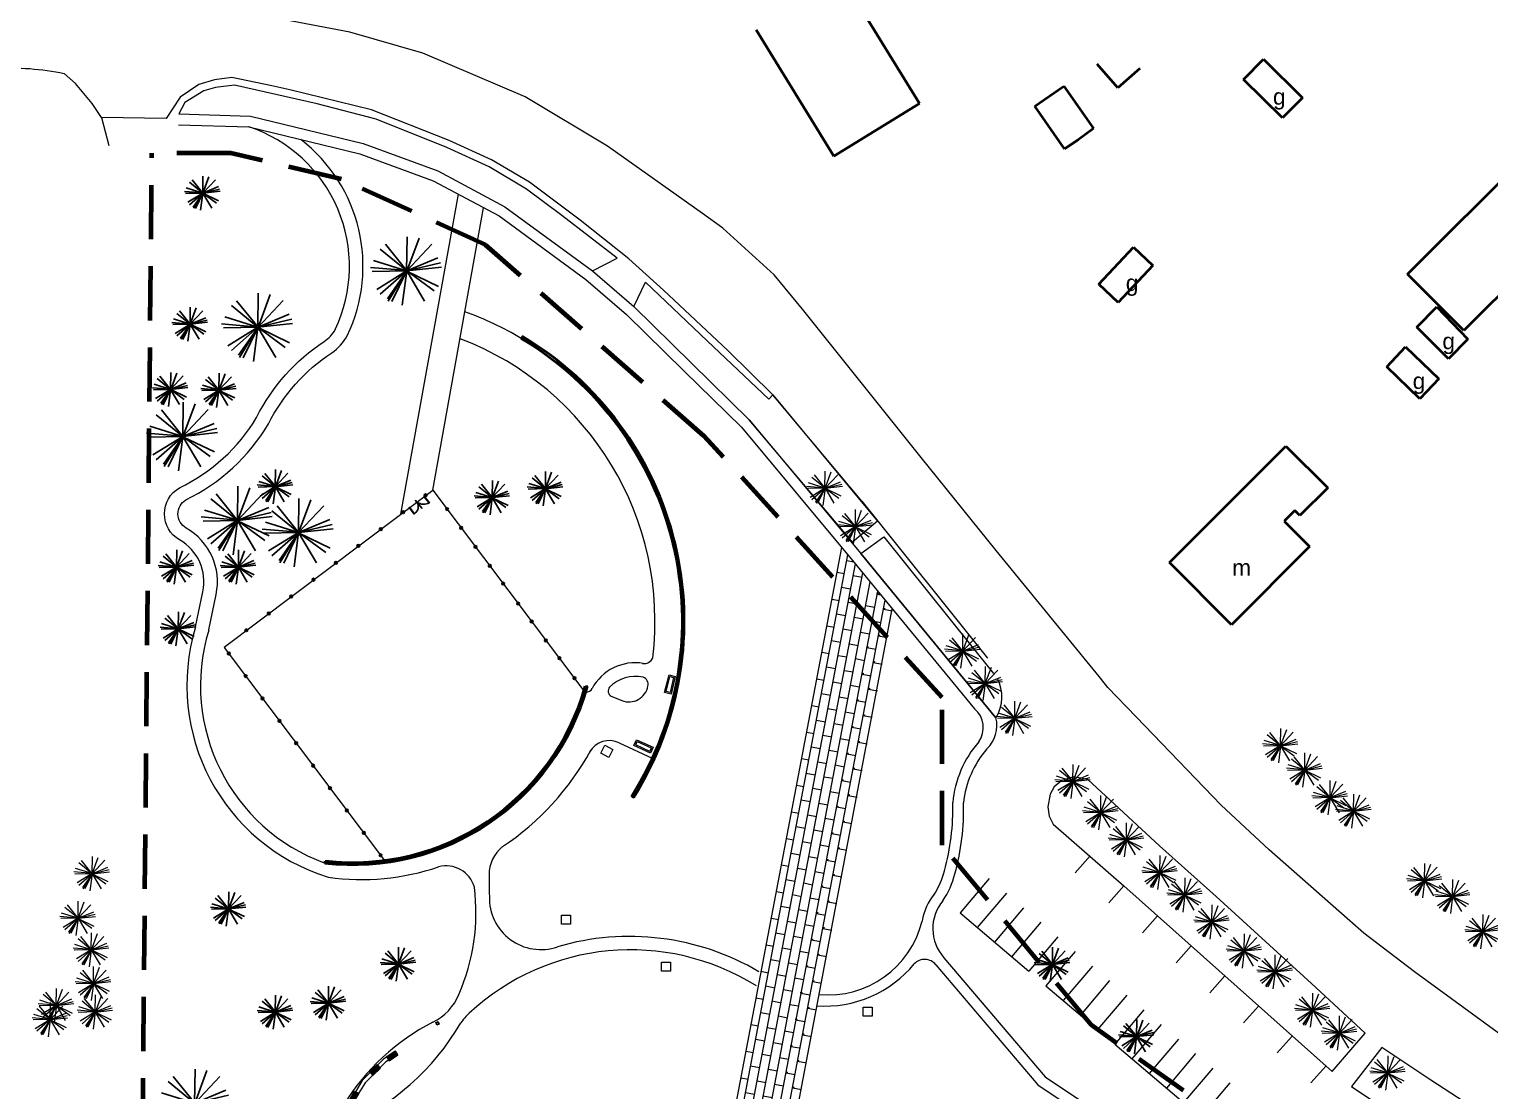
# Model space of a CAD drawing. Header units: millimetres. Extents: x -105266 to 178069, y 491 to 168574.
# Drawn here: x 103001 to 119193, y 96136 to 107902 of the extents above; entities that cross this region are included whole.
import ezdxf
from ezdxf.enums import TextEntityAlignment as Align

# ---------------------------------------------------------------- set-up
doc = ezdxf.new("R2010")
doc.units = ezdxf.units.MM
doc.linetypes.add('HIDDEN', pattern=[9.525, 6.35, -3.175])
doc.linetypes.add('WRP', pattern=[4.5, 3, -1.5])
for name, color, linetype, lineweight in [('A-granica opracowania', 7, 'HIDDEN', 80), ('A-SCIANY KONSTR MUROWANE', 30, 'Continuous', 40), ('A-WIDOK', 111, 'Continuous', 15), ('A-wykończenia', 6, 'Continuous', 13), ('A09_MATERIAL', 251, 'Continuous', 0)]:
    doc.layers.add(name, color=color, linetype=linetype, lineweight=lineweight)
doc.styles.get("Standard").update_dxf_attribs({"font": 'arial.ttf'})

# ---------------------------------------------------------------- blocks, each defined once
blk = doc.blocks.new('A$C12F46005')
at = {"lineweight": -2}
for p, q in [((-0.9943, -0.1757), (-0.4362, 46.9746)), ((-0.8024, -0.6531), (16.1685, 44.9432)), ((-0.9768, -0.3809), (-37.8314, 29.6356)), ((-0.8373, -0.2722), (-30.5106, 36.5267)), ((-0.8373, -0.2722), (34.1161, 36.8542)), ((-0.8373, -0.2722), (34.1161, 36.8542)), ((0, 0), (-51.2966, 4.4435)), ((-0.9943, -0.1757), (-46.7966, 14.1285)), ((-0.9768, -0.3809), (45.9591, 10.9001)), ((-0.9768, -0.3809), (47.0929, 4.915)), ((-0.8373, -0.2722), (42.3487, 17.7378)), ((-0.8373, -0.2722), (-48.6105, -1.2878)), ((-0.9943, -0.1757), (-42.471, -25.8995)), ((-0.9768, -0.3809), (-37.8314, -32.719)), ((-0.8373, -0.2722), (-27.7326, -38.8674)), ((-0.9768, -0.3809), (-26.6687, -42.1683)), ((-0.8373, -0.2722), (-21.3308, -42.6576)), ((-0.9768, -0.3809), (-7.0989, -47.7908)), ((-0.9943, -0.1757), (-0.8373, -0.2722)), ((-0.9943, -0.1757), (-0.9768, -0.3809)), ((-0.9768, -0.3809), (36.9194, -28.1191)), ((-0.9768, -0.3809), (23.8952, -42.2046)), ((-0.9768, -0.3809), (-0.9768, -0.3809)), ((-0.8373, -0.2722), (-0.8024, -0.6531)), ((-0.8024, -0.6531), (42.9592, -21.855))]:
    blk.add_line(p, q, dxfattribs=at)
blk.add_circle((-0.9943, -0.1757), 1.0096, dxfattribs=at)
blk = doc.blocks.new('A$C46E24D2F')
at = {"layer": 'A-WIDOK', "xscale": 4, "yscale": 4, "zscale": 4}
for p in [(-5984, 6043), (-5647, 5617), (-4457, 4238), (-4208, 3878), (-3881, 3493), (-933, 3189), (-665, 2919), (-3235, 2793), (-384, 2613), (-2927, 2448), (-123, 2463), (-2643, 2146), (-14109, 1770), (-2272, 1783), (663, 1693), (-1994, 1535), (974, 1517), (-14265, 1276), (-1694, 1236), (1309, 1128), (-14118, 927), (-1336, 914), (-994, 683), (-14095, 553), (-14506, 310), (-14573, 153), (-14074, 237), (-579, 258), (-281, 4), (256, -438)]:
    blk.add_blockref('A$C12F46005', p, dxfattribs=at)
blk = doc.blocks.new('A$C15CF037F')
for p, xscale, yscale, zscale in [((-14844, 16480), 4, 4, 4), ((-12579, 15619), 8, 8, 8), ((-14228, 14994), 8, 8, 8), ((-14984, 15027), 4, 4, 4), ((-15200, 14304), 4, 4, 4), ((-14665, 14295), 4, 4, 4), ((-15061, 13784), 8, 8, 8), ((-14039, 13226), 4, 4, 4), ((-11634, 13105), 4, 4, 4), ((-11045, 13204), 4, 4, 4), ((-14455, 12853), 8, 8, 8), ((-13779, 12719), 8, 8, 8), ((-15135, 12335), 4, 4, 4), ((-14449, 12335), 4, 4, 4), ((-15116, 11650), 4, 4, 4), ((-14558, 8546), 4, 4, 4), ((-12675, 7934), 4, 4, 4), ((-5424, 7931), 4, 4, 4), ((-13450, 7501), 4, 4, 4), ((-14039, 7402), 4, 4, 4), ((-4490, 7130), 4, 4, 4), ((-14930, 6393), 8, 8, 8)]:
    blk.add_blockref('A$C12F46005', p, dxfattribs=dict(xscale=xscale, yscale=yscale, zscale=zscale))
blk = doc.blocks.new('A$C75F075AC')
h = blk.add_hatch(color=256)
h.dxf.hatch_style = 1
h.paths.add_polyline_path([(-15, 0, 1), (15, 0, 1)])
blk.add_circle((0, 0), 15)
blk = doc.blocks.new('A$C6FBE4601')
at = {"layer": 'A09_MATERIAL'}
for p, q in [((1290, 6778), (1192, 6797)), ((1234, 6484), (1136, 6502)), ((1178, 6189), (1080, 6208)), ((1122, 5894), (1023, 5913)), ((1066, 5600), (967, 5618)), ((1010, 5305), (911, 5323)), ((953, 5010), (855, 5029)), ((897, 4715), (799, 4734)), ((841, 4421), (743, 4439)), ((785, 4126), (687, 4145)), ((729, 3831), (631, 3850)), ((673, 3537), (575, 3555)), ((617, 3242), (519, 3261)), ((561, 2947), (463, 2966)), ((505, 2652), (407, 2671)), ((449, 2358), (350, 2376)), ((393, 2063), (294, 2082)), ((337, 1768), (238, 1787)), ((280, 1474), (182, 1492)), ((224, 1179), (126, 1198)), ((168, 884), (70, 903)), ((112, 589), (14, 608)), ((56, 295), (-42, 313)), ((0, 0), (-98, 19))]:
    blk.add_line(p, q, dxfattribs=at)
blk = doc.blocks.new('A$C08543852')
at = {"layer": 'A-wykończenia', "ltscale": 10}
blk.add_lwpolyline([(0, 0), (2, 10), (-8, 12), (-10, 2), (0, 0)], dxfattribs=at)
at = {"layer": 'A09_MATERIAL', "ltscale": 10}
blk.add_line((0, 0), (-98, 19), dxfattribs=at)
blk = doc.blocks.new('A$C7B5F598F')
for p in [(168, 884), (112, 589), (56, 295)]:
    blk.add_blockref('A$C08543852', p)
blk = doc.blocks.new('A$C3ED5151A')
at = {"layer": 'A-wykończenia', "ltscale": 10}
for p, q in [((-46, 30), (20, 130)), ((-46, 30), (-38, 25)), ((-42, 27), (24, 128)), ((-33, 22), (32, 122)), ((-29, 19), (36, 119)), ((-25, 16), (41, 117)), ((-21, 14), (45, 114)), ((-17, 11), (49, 111)), ((-13, 8), (53, 109)), ((-8, 5), (57, 106)), ((-4, 3), (61, 103)), ((20, 130), (28, 125))]:
    blk.add_line(p, q, dxfattribs=at)
blk.add_lwpolyline([(32, 122), (-33, 22), (0, 0), (66, 100), (28, 125), (-38, 25), (-33, 22)], dxfattribs=at)
blk = doc.blocks.new('A$C2A9441D7')
at = {"layer": 'A-wykończenia', "ltscale": 10}
blk.add_line((0, 0), (26, 30), dxfattribs=at)
for points in [[(-451, 510), (-436, 474), (-239, 203), (-128, 109)], [(-415, 527), (-401, 494), (-209, 231), (-103, 140)], [(-37, 31), (0, 0)], [(-11, 62), (26, 30)]]:
    blk.add_lwpolyline(points, dxfattribs=at)
for p, rotation in [((-407, 531), 58.1900110040212), ((-275, 328), 68.0317031639376), ((-8, 66), 83.08315717699836)]:
    blk.add_blockref('A$C3ED5151A', p, dxfattribs=dict(rotation=rotation))

msp = doc.modelspace()

# ---------------------------------------------------------------- hatches: boundary and pattern name
h = msp.add_hatch(color=256)
h.dxf.hatch_style = 1
h.paths.add_polyline_path([(106887.52, 98757.99), (106905.57, 98734.03, 0.23555376), (106911.54, 98746.01, 0.61870739)])
h.paths.add_polyline_path([(106887.52, 98757.99, 0.23555376), (106881.54, 98746.01, 0.61870739), (106905.57, 98734.03)])

# ---------------------------------------------------------------- linework, layer by layer
msp.add_line((107281.18, 102682.88), (107355.65, 102589.22))
for points in [[(107273.85, 102531.42), (107216.73, 102603.27), (107212.81, 102600.16), (107269.94, 102528.31), (107273.85, 102531.42, 0.42313556), (107295, 102665.5)], [(107298.53, 102661.07, 0.30268509), (107437.84, 102654.57), (107380.72, 102726.42), (107376.8, 102723.3), (107433.45, 102652.05)]]:
    msp.add_lwpolyline(points, format="xyb")
msp.add_circle((106896.54, 98746.01), 15)
at = {"layer": 'A-granica opracowania', "linetype": 'WRP', "lineweight": 80, "ltscale": 200}
for p, q in [((104165.89, 85776.38), (104360.11, 106530.15)), ((105237.36, 106530.15), (104360.11, 106530.15)), ((106461.73, 106240.04), (105237.36, 106530.15)), ((108060.81, 105513.1), (106461.73, 106240.04)), ((110481.37, 103396.67), (108060.81, 105513.1)), ((113120.69, 100496.26), (110481.37, 103396.67)), ((113120.69, 98859.05), (113120.69, 100496.26)), ((114772.85, 96865.83), (113120.69, 98859.05)), ((118732.29, 94056.05), (114772.85, 96865.83))]:
    msp.add_line(p, q, dxfattribs=at)
at = {"layer": 'A-SCIANY KONSTR MUROWANE', "ltscale": 10}
for p, q in [((111982.13, 108520.26), (112870.13, 107079.26)), ((111922.13, 106494.26), (111061.13, 107897.26)), ((116463.13, 107346.26), (116685.13, 107571.26)), ((116685.13, 107571.26), (117117.13, 107143.26)), ((115069.13, 107253.26), (114839.13, 107514.26)), ((115315.13, 107465.26), (115069.13, 107253.26)), ((114150.13, 107050.26), (114470.13, 107272.26)), ((114470.13, 107272.26), (114799.13, 106802.26)), ((116895.13, 106919.26), (116463.13, 107346.26)), ((112870.13, 107079.26), (111922.13, 106494.26)), ((114479.13, 106578.26), (114150.13, 107050.26)), ((117117.13, 107143.26), (116895.13, 106919.26)), ((114799.13, 106802.26), (114631.13, 106676.26)), ((118280.13, 105187.26), (119916.13, 106817.26)), ((114631.13, 106676.26), (114479.13, 106578.26)), ((120540.13, 106190.26), (118904.13, 104561.26)), ((114858.13, 105078.26), (115243.13, 105485.26)), ((115243.13, 105485.26), (115457.13, 105282.26)), ((115457.13, 105282.26), (115073.13, 104874.26)), ((118904.13, 104561.26), (118280.13, 105187.26)), ((115073.13, 104874.26), (114858.13, 105078.26)), ((118383.13, 104601.26), (118605.13, 104825.26)), ((118605.13, 104825.26), (118951.13, 104466.26)), ((118734.13, 104247.26), (118383.13, 104601.26)), ((118951.13, 104466.26), (118734.13, 104247.26)), ((118051.13, 104161.26), (118257.13, 104382.26)), ((118257.13, 104382.26), (118630.13, 104027.26)), ((118418.13, 103807.26), (118051.13, 104161.26)), ((118630.13, 104027.26), (118418.13, 103807.26)), ((115641.13, 101990.26), (116932.13, 103281.26)), ((116932.13, 103281.26), (117396.13, 102818.26)), ((117396.13, 102818.26), (117089.13, 102511.26)), ((117032.13, 102568.26), (116913.13, 102450.26)), ((117089.13, 102511.26), (117032.13, 102568.26)), ((116913.13, 102450.26), (117196.13, 102167.26)), ((117196.13, 102167.26), (116329.13, 101300.26)), ((116329.13, 101300.26), (115641.13, 101990.26)), ((109164.88, 100621.95), (109189.02, 100615.42)), ((106278.04, 98660.07), (106280.93, 98684.9))]:
    msp.add_line(p, q, dxfattribs=at)
msp.add_lwpolyline([(108456.33, 104475.58, -0.42093632), (109681.07, 99402.68), (109702.25, 99389.4, 0.42093632), (108469.12, 104497.06)], format="xyb", close=True, dxfattribs=at)
for radius, end in [(2698.61, 344.411248), (2673.61, 344.407086)]:
    msp.add_arc((106589.67, 101340.62), radius, 263.36867, end, dxfattribs=at)
at = {"layer": 'A-wykończenia', "ltscale": 10}
for p, q in [((103513.13, 107301.26), (103389.13, 107412.26)), ((105246.13, 107368.26), (105055.13, 107342.26)), ((105689.13, 107274.26), (105246.13, 107368.26)), ((103697.13, 107078.26), (103513.13, 107301.26)), ((104880.13, 107289.26), (104673.13, 107148.26)), ((105055.13, 107342.26), (104880.13, 107289.26)), ((105888.13, 107230.26), (105689.13, 107274.26)), ((106794.13, 107009.26), (105888.13, 107230.26)), ((103803.13, 106925.26), (103697.13, 107078.26)), ((104673.13, 107148.26), (104517.13, 106912.26)), ((109413.13, 106605.26), (108498.13, 107153.26)), ((103803.13, 106925.26), (103883.13, 106615.26)), ((104517.13, 106912.26), (103803.13, 106925.26)), ((107657.13, 106670.26), (106794.13, 107009.26)), ((108124.13, 106456.26), (107657.13, 106670.26)), ((110464.13, 105859.26), (109413.13, 106605.26)), ((108548.13, 106206.26), (108124.13, 106456.26)), ((107122.24, 102528.32), (107759.74, 106072.4)), ((109109.13, 105787.26), (108548.13, 106206.26)), ((107474.81, 102793.82), (108037.89, 105924.17)), ((109647.13, 105358.26), (109109.13, 105787.26)), ((110691.13, 105696.26), (110464.13, 105859.26)), ((111261.13, 105181.26), (110691.13, 105696.26)), ((110033.13, 105009.26), (109647.13, 105358.26)), ((111574.13, 104801.26), (111261.13, 105181.26)), ((110745.13, 104340.26), (110033.13, 105009.26)), ((112889.13, 103154.26), (111574.13, 104801.26)), ((111243.13, 103851.26), (110745.13, 104340.26)), ((112230.13, 102670.26), (111243.13, 103851.26)), ((113722.13, 102124.26), (112889.13, 103154.26)), ((105161.76, 101051.98), (107474.81, 102793.82)), ((107474.81, 102793.82), (109149.72, 100569.66)), ((112230.13, 102670.26), (113625.01, 100931.45)), ((110659.56, 95054.89), (112010.51, 102156.41)), ((114863.13, 100728.26), (113722.13, 102124.26)), ((111271.34, 94630.1), (112569.42, 101479.39)), ((105160.66, 101051.15), (106938.79, 98689.9)), ((114960.13, 100604.26), (114863.13, 100728.26)), ((115273.13, 100282.26), (114960.13, 100604.26)), ((109452.73, 100508.71), (109571.54, 100460.64)), ((116215.13, 99303.26), (115273.13, 100282.26)), ((109542.61, 99990.78), (109908.02, 99823.75)), ((114583.13, 99617.26), (114448.13, 99574.26)), ((114736.13, 99585.26), (114583.13, 99617.26)), ((114318.13, 99425.26), (114295.13, 99282.26)), ((114363.13, 99503.26), (114318.13, 99425.26)), ((114448.13, 99574.26), (114363.13, 99503.26)), ((115532.13, 98850.26), (114736.13, 99585.26)), ((114295.13, 99282.26), (114309.13, 99178.26)), ((116748.13, 98808.26), (116215.13, 99303.26)), ((114309.13, 99178.26), (114352.13, 99092.26)), ((114352.13, 99092.26), (115136.13, 98406.26)), ((116160.13, 98288.26), (115532.13, 98850.26)), ((117797.13, 97884.26), (116748.13, 98808.26)), ((114596.53, 98552.31), (114762.87, 98738.94)), ((113643.7, 98488.79), (113320.19, 98107.55)), ((113834.32, 98327.03), (113510.8, 97945.8)), ((114969.79, 98219.63), (115136.13, 98406.26)), ((115136.13, 98406.26), (117445.13, 96348.26)), ((114024.93, 98165.27), (113701.42, 97784.04)), ((117216.13, 97324.26), (116160.13, 98288.26)), ((113320.19, 98107.55), (114082.66, 97460.53)), ((114215.55, 98003.52), (113892.04, 97622.28)), ((115343.05, 97886.95), (115509.39, 98073.58)), ((114406.17, 97841.76), (114082.66, 97460.53)), ((114406.17, 97841.76), (114082.66, 97460.53)), ((118360.13, 97453.26), (117797.13, 97884.26)), ((114596.79, 97680), (114273.27, 97298.77)), ((115716.3, 97554.26), (115882.65, 97740.89)), ((114787.4, 97518.25), (114463.89, 97137.01)), ((114978.02, 97356.49), (114654.51, 96975.26)), ((116089.56, 97221.58), (116255.9, 97408.21)), ((117811.13, 96773.26), (117216.13, 97324.26)), ((119650.13, 96511.26), (118360.13, 97453.26)), ((114273.27, 97298.77), (114845.12, 96813.5)), ((115168.64, 97194.73), (114845.12, 96813.5)), ((115359.25, 97032.98), (115035.74, 96651.74)), ((116462.82, 96888.9), (116629.16, 97075.53)), ((115549.87, 96871.22), (115226.36, 96489.99)), ((115740.49, 96709.47), (115416.98, 96328.23)), ((116836.08, 96556.21), (117002.42, 96742.84)), ((117445.13, 96348.26), (117811.13, 96773.26)), ((115035.74, 96651.74), (115988.83, 95842.96)), ((115931.11, 96547.71), (115607.59, 96166.47)), ((117998.13, 96615.26), (117660.13, 96182.26)), ((118539.13, 96254.26), (117998.13, 96615.26)), ((116121.72, 96385.95), (115798.21, 96004.72)), ((117209.34, 96223.53), (117375.68, 96410.16)), ((116312.34, 96224.2), (115988.83, 95842.96)), ((120463.13, 95011.26), (118539.13, 96254.26)), ((117660.13, 96182.26), (120128.13, 94533.26))]:
    msp.add_line(p, q, dxfattribs=at)
for points in [[(108498.13, 107153.26), (107363.64, 107637.37), (106553.67, 107868.5), (105267.5, 108113.31, -0.29975027), (104791.14, 108575.72), (104960.5, 110578.53, -0.16947927), (105839.83, 112546.91), (110963.97, 116659.68), (113263.29, 118601.61, -0.36578301), (113806.95, 118601.61, 0.03798966)], [(93928.29, 85854.1), (94020.92, 95024.4), (94020.92, 104225.78), (94128.23, 106397.48, -0.35573052), (94879.72, 107232.3), (95489.32, 107284.29), (97115.19, 107284.29), (100354.79, 107351.79), (102619.45, 107469.77, -0.06339887), (103389.13, 107412.26, -0.51915934)], [(104844.63, 101276.71), (104926.31, 101666.41, 0.32565409), (104666.9, 102242.59, -0.58101688), (104666.9, 102818.72, 0.14661209), (105521.67, 103599.95, -0.13125455), (106271.25, 104441.62, -0.13125455)], [(104991.44, 101245.94), (105073.12, 101635.64, 0.32565409), (104741.18, 102372.91, -0.57312456), (104737.47, 102686.23, 0.14656721), (105653.28, 103527.78, -0.13199947), (106354.31, 104316.72, -0.13199947)]]:
    msp.add_lwpolyline(points, format="xyb", dxfattribs=at)
for points in [[(104660.13, 106963.26), (105453.13, 106939.26), (106701.13, 106635.26), (107529.13, 106331.26), (108274.13, 105934.26), (109244.13, 105223.26), (109520.13, 105365.26), (108904.13, 105837.87), (108514.13, 106131.26), (108100.13, 106378.26), (107629.13, 106591.26), (106845.45, 106905.28), (106191.44, 107076.53), (105278.13, 107281.26), (105064.13, 107257.26), (104935.13, 107220.26), (104726.13, 107090.26), (104660.13, 106963.26)], [(104660.13, 106963.26), (105453.13, 106939.26), (106701.13, 106635.26), (107529.13, 106331.26), (108274.13, 105934.26), (109245.19, 105223.81), (109703.13, 104829.26), (110343.63, 104200.76), (110984.13, 103572.26), (112222.13, 102090.26), (113718.97, 100271.35)], [(104656.5, 106843.31), (105436.94, 106819.69), (106666.14, 106520.27), (107480, 106221.47), (108210.16, 105832.37), (109170.48, 105129.78), (109621.86, 104740.89), (110259.58, 104115.11), (110895.84, 103490.77), (112129.75, 102013.67), (113481.85, 100370.64)], [(109703.13, 104829.26), (109832.13, 105100.26), (110515.63, 104450.26), (111199.13, 103800.26), (111245.46, 103848.97), (112405.94, 102451.1), (112128.13, 102215.26), (110984.13, 103572.26), (110343.63, 104200.76), (109703.13, 104829.26)], [(112222.13, 102090.26), (112477.13, 102277.26), (113690.45, 100762.31)], [(113718.97, 100271.35), (112986.63, 101161.26), (112222.13, 102090.26)], [(112401.36, 101639.66), (112403.24, 101649.49), (112413.05, 101647.59), (112411.15, 101637.77), (112401.36, 101639.66)], [(110044.49, 100550.98), (110093.86, 100745.71), (110161.71, 100728.5), (110116.46, 100533.51), (110044.49, 100550.98)], [(109382.26, 99965.83), (109471.14, 99920), (109425.31, 99831.12), (109336.43, 99876.95), (109382.26, 99965.83)], [(109887.11, 99877.97), (109704.41, 99961.49), (109733.51, 100025.15), (109917.22, 99945.64), (109887.11, 99877.97)], [(108900.89, 98083.06), (109000.89, 98083.06), (109000.89, 97983.06), (108900.89, 97983.06), (108900.89, 98083.06)], [(110011.67, 97563.33), (110111.67, 97563.33), (110111.67, 97463.33), (110011.67, 97463.33), (110011.67, 97563.33)], [(113050.45, 97533.62), (114182.12, 96200.54), (116678.35, 94533.29), (118299.51, 93645.25), (120161.49, 93127.27), (120639.69, 93127.27), (124748.58, 91367.49)], [(113141.93, 97611.28), (114262.73, 96291.01), (116740.62, 94636), (118345.01, 93757.14), (120177.87, 93247.27)], [(112245.97, 97062.75), (112345.97, 97062.75), (112345.97, 96962.75), (112245.97, 96962.75), (112245.97, 97062.75)], [(107507.16, 96892.02), (107534.96, 96903.32), (107546.25, 96875.52), (107518.46, 96864.23), (107507.16, 96892.02)]]:
    msp.add_lwpolyline(points, dxfattribs=at)
for points in [[(110062.75, 100561.98), (110104.72, 100727.48), (110143.78, 100717.58), (110105.28, 100551.66)], [(109879.57, 99897.91), (109724.29, 99968.9), (109741.04, 100005.55), (109897.36, 99937.9)], [(107513.68, 96889.27), (107532.21, 96896.8), (107539.74, 96878.27), (107521.21, 96870.74)]]:
    msp.add_lwpolyline(points, close=True, dxfattribs=at)
for centre, radius, start, end in [((104921.11, 105273.35), 1630.11, 334.591939, 71.552252), ((104921.11, 105273.35), 1780.11, 334.431728, 52.174335), ((106589.67, 101340.62), 3648.61, 59.229037, 70.116586), ((106052.52, 104766.47), 391.62, 303.862657, 331.144788), ((106052.52, 104766.47), 541.62, 303.862657, 331.144788), ((106589.67, 101340.62), 3348.61, 353.007053, 69.239263), ((106974.53, 100629.7), 2226.01, 163.102549, 252.789394), ((106995.24, 100629.59), 2096.04, 163.05909, 249.990965), ((109820.5, 100972.98), 101.14, 259.091789, 336.676558), ((109719.23, 100334.56), 545.33, 80.634812, 151.496935), ((109719.23, 100334.56), 395.33, 77.255737, 136.017965), ((109774.93, 100639.04), 87.01, 348.391133, 68.771548), ((109186.09, 100613.72), 57.13, 256.124362, 340.654969), ((109487.22, 100566.68), 67.45, 141.04693, 239.248198), ((109648.49, 100661.92), 215.49, 249.077591, 349.196895), ((113340.08, 100503.18), 444.19, 328.538329, 27.313041), ((113303.28, 100161.89), 274.7, 324.709664, 49.455125), ((113355.64, 100188.89), 372.57, 314.745711, 12.785754), ((106589.67, 101340.62), 2998.61, 303.579261, 331.538112), ((109430.62, 99769.92), 247.63, 63.112314, 151.175738), ((114423.95, 99220.78), 1189.87, 138.886065, 174.734183), ((114423.95, 99220.78), 1069.87, 138.886065, 174.353649), ((110713.84, 99251.53), 2526.48, 344.41783, 1.779431), ((110713.84, 99251.53), 2646.48, 344.455628, 1.61339), ((108498.95, 98530.33), 400.36, 128.782846, 180.324976), ((106687.81, 101121.57), 2644.49, 261.915131, 288.780225), ((107623.19, 98303.83), 325.08, 15.750088, 104.977475), ((114473.38, 98506.66), 6374.82, 179.807717, 181.931888), ((112336.54, 98773.22), 835.31, 326.201716, 346.12235), ((112336.54, 98773.22), 955.31, 326.201716, 346.012937), ((105706.15, 98109.13), 2247.8, 336.265981, 7.231318), ((108673.31, 98272.82), 571.44, 178.100337, 288.741412), ((113550.33, 97902.11), 660.11, 140.852128, 169.924098), ((113498.96, 97933.18), 480.72, 140.057411, 222.037856), ((111856.36, 98272.72), 1074.75, 264.696057, 346.268102), ((109655.38, 95013.26), 2833.25, 59.548163, 106.368819), ((109667.45, 95065.83), 2632.22, 57.984956, 132.799063), ((111823.42, 98352.88), 1277.99, 266.014824, 320.723178), ((112927.07, 97432.86), 159.34, 38.629515, 135.862412), ((113498.96, 97933.18), 600.72, 220.504429, 222.037856), ((107221.29, 97424.15), 585.36, 295.752426, 337.951147), ((108235.62, 96599.45), 534.18, 131.875931, 147.384062), ((105391.15, 98286.3), 2773.22, 293.048359, 329.705792), ((108633.36, 94655.26), 2522.99, 117.314768, 148.207802)]:
    msp.add_arc(centre, radius, start, end, dxfattribs=at)
at = {"layer": 'A09_MATERIAL', "ltscale": 10}
for p, q in [((109872.41, 90486.93), (112077.16, 102076.62)), ((109989.64, 90568.11), (112159.99, 101976.92)), ((110087.88, 90549.42), (112242.67, 101876.45)), ((112036.15, 101865.5), (111957.18, 101880.52)), ((110957.33, 94584.75), (112325.35, 101775.98)), ((111055.76, 94567.04), (112408.03, 101675.51)), ((111154.18, 94549.34), (112490.71, 101575.04)), ((111980.23, 101567.09), (111901.26, 101582.11)), ((112401.36, 101639.66), (112444.39, 101631.33)), ((111924.17, 101272.38), (111845.2, 101287.4)), ((111868.1, 100977.66), (111789.13, 100992.68)), ((111812.04, 100682.95), (111733.07, 100697.97)), ((111755.98, 100388.23), (111677, 100403.25)), ((111699.91, 100093.52), (111620.94, 100108.54)), ((111643.85, 99798.8), (111564.87, 99813.83)), ((111587.78, 99504.09), (111508.81, 99519.11)), ((111531.72, 99209.37), (111452.74, 99224.4)), ((111475.65, 98914.66), (111396.68, 98929.68)), ((111419.04, 98620.05), (111340.07, 98635.07)), ((111362.97, 98325.33), (111284, 98340.36)), ((111307.46, 98030.51), (111228.48, 98045.54)), ((111251.39, 97735.8), (111172.42, 97750.82)), ((111194.71, 97441.2), (111115.74, 97456.23)), ((111138.65, 97146.49), (111059.67, 97161.51)), ((111082.51, 96851.79), (111003.54, 96866.81)), ((111026.45, 96557.07), (110947.47, 96572.09)), ((110971.07, 96262.23), (110892.1, 96277.25))]:
    msp.add_line(p, q, dxfattribs=at)
at = {"layer": 'A09_MATERIAL'}
for p, q in [((112146.29, 101993.57), (112062.81, 102009.45)), ((112105.49, 101695.95), (112007.25, 101714.64)), ((112234.21, 101824.15), (112135.97, 101842.84)), ((112178.15, 101529.44), (112079.91, 101548.13)), ((112049.93, 101401.14), (111951.7, 101419.83)), ((112246.41, 101363.76), (112148.17, 101382.45))]:
    msp.add_line(p, q, dxfattribs=at)

# ---------------------------------------------------------------- block references
for name, p in [('A$C15CF037F', (119772.13, 89607.26)), ('A$C6FBE4601', (111081.48, 94714.32)), ('A$C6FBE4601', (110832.17, 94456.37)), ('A$C6FBE4601', (110704.88, 94327.89)), ('A$C6FBE4601', (110901.36, 94290.52)), ('A$C75F075AC', (105213.14, 100981.46)), ('A$C75F075AC', (105400.19, 100733.08)), ('A$C75F075AC', (105587.23, 100484.69)), ('A$C75F075AC', (105774.27, 100236.31)), ('A$C75F075AC', (105961.32, 99987.93)), ('A$C75F075AC', (106148.36, 99739.54)), ('A$C75F075AC', (106335.41, 99491.16)), ('A$C75F075AC', (106522.45, 99242.78)), ('A$C75F075AC', (106709.5, 98994.39)), ('A$C75F075AC', (106896.54, 98746.01))]:
    msp.add_blockref(name, p)
for name, p, rotation in [('A$C75F075AC', (107394.66, 102736.23), 90), ('A$C75F075AC', (107146.27, 102549.19), 90), ('A$C75F075AC', (107632.74, 102584.11), 180), ('A$C75F075AC', (106897.89, 102362.15), 90), ('A$C75F075AC', (107790.66, 102374.39), 180), ('A$C75F075AC', (106649.51, 102175.1), 90), ('A$C75F075AC', (107948.59, 102164.68), 180), ('A$C75F075AC', (106401.12, 101988.06), 90), ('A$C75F075AC', (108106.52, 101954.96), 180), ('A$C75F075AC', (106152.74, 101801.01), 90), ('A$C75F075AC', (108255.42, 101757.23), 180), ('A$C75F075AC', (105904.36, 101613.97), 90), ('A$C75F075AC', (108422.37, 101535.53), 180), ('A$C75F075AC', (105655.97, 101426.92), 90), ('A$C75F075AC', (105407.59, 101239.88), 90), ('A$C75F075AC', (108571.27, 101337.8), 180), ('A$C75F075AC', (108729.2, 101128.08), 180), ('A$C75F075AC', (108878.1, 100930.35), 180), ('A$C75F075AC', (109045.05, 100708.65), 180), ('A$C2A9441D7', (106529.13, 95981.54), 279.0532633661724)]:
    msp.add_blockref(name, p, dxfattribs=dict(rotation=rotation))
at = {"xscale": -1}
for p, rotation in [((112302.26, 100589.69), 338.2687060097657), ((112063.86, 99871.59), 338.2687060097657), ((112134.06, 99705.55), 338.2687060097657), ((111895.66, 98987.45), 338.2687060097657), ((111965.87, 98821.4), 338.2687060097657), ((111727.47, 98103.3), 338.2687060097657), ((111797.67, 97937.26), 338.2687060097657), ((111559.27, 97219.16), 338.2687060097657), ((111629.48, 97053.12), 338.2687060097657), ((111386.9, 96333.47), 338.4581588408838), ((111461.28, 96168.97), 338.2687060097657), ((111293.09, 95284.83), 338.2687060097657)]:
    msp.add_blockref('A$C7B5F598F', p, dxfattribs=dict(at, rotation=rotation))
at = {"extrusion": (0, 0, -1), "zscale": -1, "rotation": 21.73129399023433}
for p in [(-112344.33, 101345.14), (-112287.29, 101050.61), (-111392.05, 96334.83)]:
    msp.add_blockref('A$C08543852', p, dxfattribs=at)
at = {"layer": 'A-wykończenia', "ltscale": 10}
msp.add_blockref('A$C46E24D2F', (117811.13, 96773.26), dxfattribs=at)

# ---------------------------------------------------------------- texts
at = {"layer": 'A-SCIANY KONSTR MUROWANE', "ltscale": 10}
for s, p in [('g', (116790.13, 107245.26)), ('g', (115158.13, 105180.26)), ('g', (118668.13, 104535.26)), ('g', (118339.13, 104094.26)), ('m', (116337.13, 102025.26))]:
    msp.add_text(s, height=180, dxfattribs=at).set_placement(p, align=Align.TOP_LEFT)

doc.saveas('drawing.dxf')
